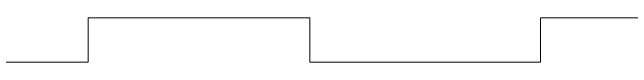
# Model space of a CAD drawing. Header units: inches. Extents: x 0 to 26.9, y 0 to 19.8.
# Drawn here: x 5.805 to 7.174, y 9.619 to 9.717 of the extents above; entities that cross this region are included whole.
import ezdxf

# ---------------------------------------------------------------- set-up
doc = ezdxf.new("R2010")
doc.units = ezdxf.units.IN
doc.header["$MEASUREMENT"] = 0

msp = doc.modelspace()

# ---------------------------------------------------------------- linework, layer by layer
at = {"color": 7, "linetype": 'Continuous', "lineweight": 15}
for p, q in [((5.9731, 9.7169), (5.9731, 9.6189)), ((6.4631, 9.7169), (5.9731, 9.7169)), ((6.4631, 9.6189), (6.4631, 9.7169)), ((6.9731, 9.7169), (6.9731, 9.6189)), ((7.4631, 9.7169), (6.9731, 9.7169)), ((5.9731, 9.6189), (5.4631, 9.6189)), ((6.9731, 9.6189), (6.4631, 9.6189))]:
    msp.add_line(p, q, dxfattribs=at)

doc.saveas('drawing.dxf')
